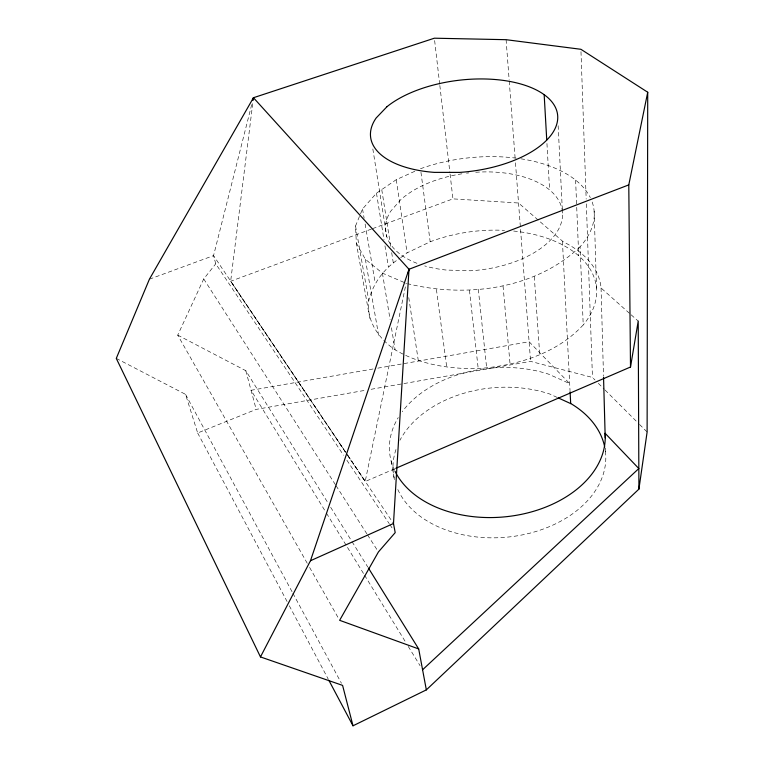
<?xml version="1.0" encoding="UTF-8"?>
<svg xmlns="http://www.w3.org/2000/svg" width="764" height="764" viewBox="0 0 764 764"><rect width="100%" height="100%" fill="white"/><g stroke="black" fill="none" stroke-linecap="round" stroke-linejoin="round"><path stroke-width="0.57" stroke-dasharray="3.82 2.86" d="M394.663 468.809L365.182 481.53L406.114 283.253M252.712 103.637L230.661 281.248L365.182 481.53M251.7 104.639L213.557 255.625L215.754 263.8L343.552 455.248M592.176 202.04A120.215 66.124 -6.5 0 1 580.086 246.772L583.219 324.948C556.412 353.961 516.559 365.755 478.207 368.582C449.452 369.117 420.181 364.667 395.103 349.826C378.877 338.748 366.3 321.128 368.773 300.663C373.033 283.052 384.531 268.002 399.763 258.347M369.795 318.464L356.339 243.124L355.537 225.963L362.537 208.964L376.48 193.177L396.268 179.664L415.215 171.107M307.252 563.269L177.735 335.138L203.73 278.927L215.754 263.8M580.086 246.772C535.268 289.432 466.05 298.103 407.795 283.75M400.68 257.659L407.097 252.855L430.18 241.787A114.619 68.636 -6.1 0 1 504.546 230.356M116.281 358.402L185.547 394.367L197.666 432.987L256.179 409.389L366.414 390.108M371.399 229.085L230.661 281.248L347.2 454.513M372.517 228.675L452.937 198.869L518.536 203.014L563.269 241.825A119.108 71.338 -6.1 0 1 601.058 288.009L630.252 314.014M149.419 279.194L213.557 255.625L347.286 454.618M373.071 368.983L251.06 390.289L325.903 512.243M377.76 368.162L529.108 341.747L569.667 383.576L548.552 374.15A108.163 74.71 -5.3 0 0 402.227 411.681M371.103 389.287L402.771 383.748M403.946 383.547L530.598 361.391L592.463 377.445L594.984 379.966M356.339 243.124L365.354 259.263L382.411 273.13L406.649 283.52M557.137 397.395L549.841 394.052A106.635 75.025 -5.1 0 0 399.944 440.255M177.735 335.138L245.798 370.683L328.157 503.237M631.14 314.806L638.217 321.109M598.346 383.327L604.229 389.201M605.069 390.041L638.714 423.628M639.554 424.469L647.118 432.023M347.868 455.506L392.83 522.519M347.954 455.602L365.182 481.253M346.866 460.214L389.248 523.693M389.907 524.687L393.221 529.653M203.73 278.927L335.406 484.682M336.045 485.694L366.882 533.864M367.522 534.876L377.158 549.927M330.669 507.286L351.421 540.683M352.042 541.695L367.761 566.993M326.524 513.265L363.951 574.241M364.571 575.254L405.741 642.333M408.234 646.392L420.085 665.702M309.611 567.423L338.462 618.229M185.547 394.367L292.316 592.215M292.879 593.265L341.451 683.293M197.666 432.987L287.063 601.507M289.298 605.728L328.415 679.454M245.798 370.683L256.179 409.389M391.101 460.893L394.491 479.563M355.537 225.963L368.773 300.663M365.354 259.263L378.638 335.281M362.537 208.964L364.122 218.237M365.116 224.024L375.219 283.11M382.411 273.13L390.108 319.61M391.454 327.746L395.103 349.826M376.48 193.177L384.025 239.963M384.961 245.817L388.36 266.875M372.832 148.951L386.794 236.716M381.771 189.73L390.767 246.829M391.684 252.655L393.336 263.15M408.769 297.588L418.338 360.856M396.268 179.664L407.097 252.855M420.954 172.263L430.18 241.787M436.416 289.441L446.759 367.341M434.64 40.559L439.692 84.279M439.835 85.453L449.929 172.884M450.072 174.058L452.937 198.869M469.449 290.244L478.207 368.582M478.312 289.289L486.601 367.474M503.037 285.984L510.094 364.39M506.093 39.69L509.158 79.933M509.244 81.118L515.108 158.043M515.471 162.78L530.598 361.391M534.275 276.578L539.756 355.107M546.948 143.498L549.593 189.94M562.447 241.519L570.03 390.643M558.14 125.678L562.505 213.127M575.607 180.123L576.677 206.137M576.724 207.321L578.72 255.797M580.984 51.666L586.179 199.098M586.341 203.854L592.463 377.445M594.144 211.141L596.512 288.257M601.058 288.009L603.503 376.117M605.499 447.962L605.651 453.615M475.724 172.263A88.93 48.858 -6.5 0 1 562.495 215.916A88.93 48.858 -6.5 0 1 470.519 270.771L446.482 270.064A88.949 48.848 -6.5 0 1 424.698 265.91M461.914 173.81A88.93 48.858 -6.5 0 0 400.708 199.719L390.557 211.389A88.949 48.848 -6.5 0 0 417.87 263.647M466.517 173.161A88.93 48.858 -6.5 0 1 468.829 172.884M420.486 168.729A120.215 66.124 -6.5 0 1 516.178 158.148M520.943 158.816A120.215 66.124 -6.5 0 1 590.333 197.666M513.647 231.043A114.619 68.636 -6.1 0 1 583.219 324.948M605.422 451.323A106.635 75.025 -5.1 0 1 518.88 535.545A106.635 75.025 -5.1 0 1 397.204 488.11M394.425 479.611A106.635 75.025 -5.1 0 1 396.191 448.85M394.539 470.309A108.163 74.71 -5.3 0 1 398.264 417.555"/><path stroke-width="1.15" d="M352.997 725.8L342.587 685.384L260.467 656.925L116.281 358.402L149.419 279.194L253.447 97.725L434.372 38.2L506.093 39.69L580.898 49.288L647.719 92.243L647.118 432.023L638.914 489.113L426.341 689.882L352.997 725.8L328.969 680.504M426.341 689.882L418.691 648.951L339.636 620.311L378.438 551.933L395.208 532.623L393.489 523.502L408.998 269.272L253.447 97.725L252.865 100.036M253.151 100.094L253.447 97.725M395.752 468.332L630.501 367.016L638.217 321.109L638.914 489.113M630.501 367.016L628.782 184.898L647.719 92.243M408.282 272.767L408.998 269.272L628.782 184.898M260.467 656.925L310.471 560.738L408.998 269.272M422.578 669.77L638.828 468.542L605.088 433.264A108.163 74.71 -5.3 0 1 517.658 515.07A108.163 74.71 -5.3 0 1 395.045 471.34M310.471 560.738L393.489 523.502M558.178 397.872L571.434 403.936A106.635 75.025 -5.1 0 1 604.658 446.73M368.391 568.005L418.691 648.951M544.169 94.669L546.747 139.927M570.087 391.817L570.689 403.593M603.541 377.301L605.212 437.791M387.014 106.664L376.146 118A94.144 45.926 -6.8 0 0 434.296 172.377L459.727 172.397A94.144 45.926 -6.8 0 0 547.96 97.735A94.144 45.926 -6.8 0 0 387.014 106.664"/></g></svg>
